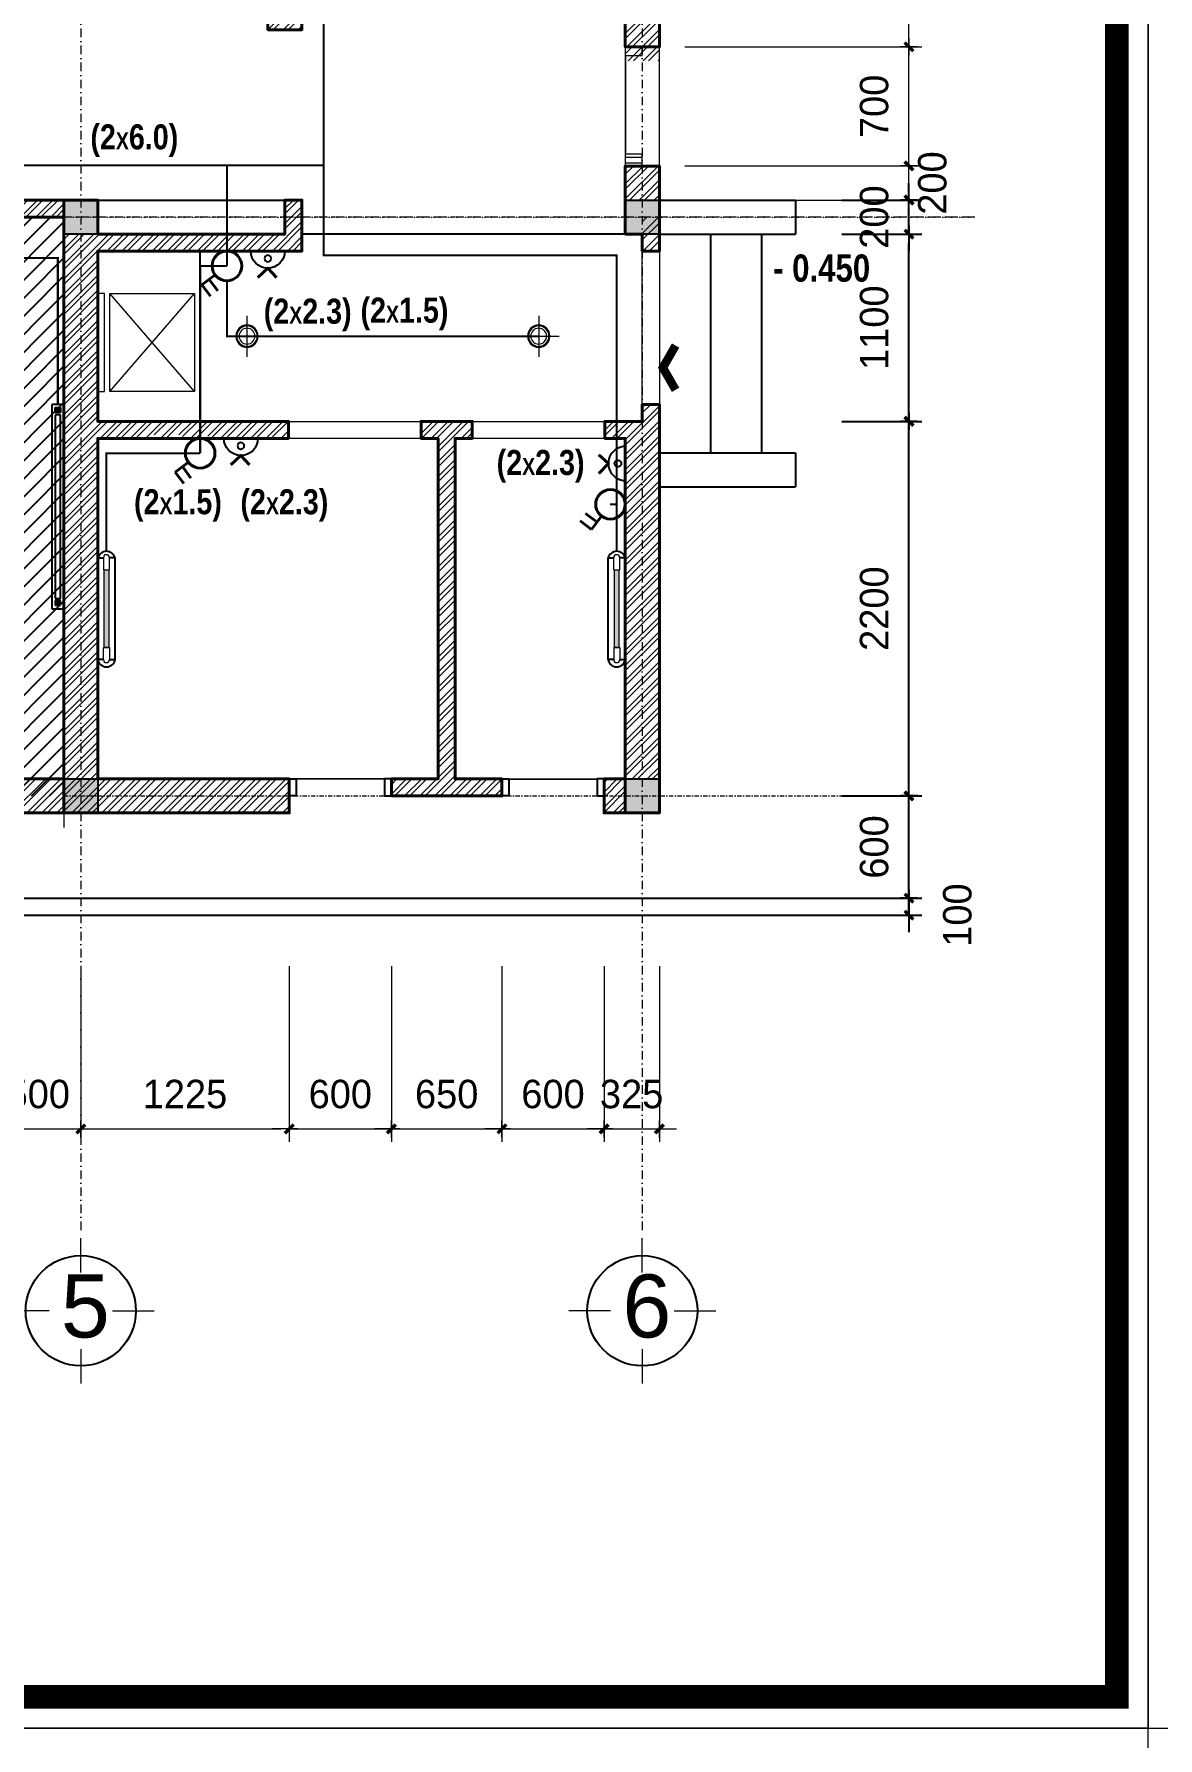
# Model space of a CAD drawing. Header units: millimetres. Extents: x 615730 to 2792744, y 139412 to 597571.
# Drawn here: x 681000 to 687605, y 261755 to 271763 of the extents above; entities that cross this region are included whole.
import ezdxf
from ezdxf.enums import TextEntityAlignment as Align

# ---------------------------------------------------------------- set-up
doc = ezdxf.new("R2010")
doc.units = ezdxf.units.MM
doc.header["$MEASUREMENT"] = 0
doc.header["$PDMODE"] = 34
for name, pattern in [('DASHDOT', [1, 0.5, -0.25, 0, -0.25]), ('HIDDEN2', [0.1875, 0.125, -0.0625]), ('HIDDENX2', [0.75, 0.5, -0.25])]:
    doc.linetypes.add(name, pattern=pattern)
doc.layers.get('0').update_dxf_attribs({"lineweight": 5})
for name, color, linetype, lineweight in [('0.1(9)', 9, 'Continuous', 13), ('AN_CUA', 51, 'Continuous', 15), ('HATCH', 42, 'Continuous', 5), ('KITCHEN', 4, 'Continuous', 20), ('net dut', 6, 'DASHDOT', 40), ('NETNGOAITUONG', 1, 'Continuous', 40), ('NetNho', 250, 'Continuous', 13), ('NTHAY1', 61, 'Continuous', 25), ('thay', 7, 'Continuous', 15), ('TIM TRUC', 149, 'DASHDOT', 9), ('VATDUNG', 33, 'Continuous', 13), ('VLIEU', 250, 'Continuous', 9)]:
    doc.layers.add(name, color=color, linetype=linetype, lineweight=lineweight)
for name, color, linetype in [('0TEXT', 7, 'Continuous'), ('CUA', 132, 'Continuous'), ('DEN', 7, 'Continuous'), ('H', 252, 'Continuous'), ('HACH', 250, 'Continuous'), ('NET MANH', 252, 'Continuous'), ('netthay', 3, 'Continuous'), ('NOITHAT', 144, 'Continuous'), ('TEXT', 2, 'Continuous'), ('VL', 155, 'Continuous')]:
    doc.layers.add(name, color=color, linetype=linetype)
doc.styles.add('H280', font='', dxfattribs={"height": 200})
doc.styles.add('KT OZON', font='', dxfattribs={"height": 200})
doc.styles.get("Standard").update_dxf_attribs({"font": ''})
doc.styles.add('VNI-AVO', font='vni-roms.shx')
doc.styles.get('H280').set_extended_font_data('VNI-Avo')
doc.styles.get('KT OZON').set_extended_font_data('VNI-Helve')
doc.styles.get('Standard').set_extended_font_data('VNI-Avo')
doc.dimstyles.new('1-50b', dxfattribs={"dimtxt": 167, "dimasz": 50, "dimexe": 75, "dimexo": 150, "dimgap": 120, "dimtad": 1, "dimdec": 0, "dimzin": 12, "dimtxsty": 'VNI-AVO', "dimblk": ']', "dimcen": 0, "dimdle": 50, "dimclrd": 252, "dimclre": 252, "dimclrt": 2, "dimadec": 0, "dimazin": 0, "dimtfac": 1, "dimtdec": 0, "dimtix": 1, "dimtmove": 2, "dimatfit": 0, "dimldrblk": 'OPEN90', "dimfxl": 1, "dimlwd": -1, "dimlwe": -1, "dimarcsym": 0})
pattern_1 = [(45, (0, -23123.69), (-44.194174, 44.194174), []), (45, (0, -23092.44), (-44.194174, 44.194174), [])]

# ---------------------------------------------------------------- blocks, each defined once
blk = doc.blocks.new('TRUC 1')
at = {"ltscale": 50}
blk.add_circle((0, -9525), 8572, dxfattribs=at)
at = {"layer": '0.1(9)', "ltscale": 50}
for p, q in [((0, -3572), (0, 1782)), ((-4942, -9525), (-11427, -9525)), ((4942, -9525), (11427, -9525)), ((0, -15478), (0, -20832))]:
    blk.add_line(p, q, dxfattribs=at)
at = {"layer": 'TEXT', "ltscale": 50, "style": 'H280'}
blk.add_attdef('1', text='', height=10478, dxfattribs=at).set_placement((-214, -4892), align=Align.CENTER)
blk = doc.blocks.new(']')
for p, q in [((1, 0), (-1, 0)), ((0, 1), (0, -1))]:
    blk.add_line(p, q)
at = {"color": 9, "const_width": 0.4}
blk.add_lwpolyline([(-0.51, -0.51), (0.51, 0.51)], dxfattribs=at)
blk = doc.blocks.new('*D1366')
at = {"layer": 'DEFPOINTS', "color": 0, "ltscale": 10, "transparency": 16777216}
for p in [(685598, 266688), (686142, 266688), (685598, 266588)]:
    blk.add_point(p, dxfattribs=at)
at = {"layer": 'VL', "color": 252, "ltscale": 10, "transparency": 16777216}
for p, q in [((686142, 266738), (686142, 266788)), ((685748, 266688), (686217, 266688)), ((686142, 266588), (686142, 266688)), ((685748, 266588), (686217, 266588)), ((686142, 266538), (686142, 266488))]:
    blk.add_line(p, q, dxfattribs=at)
at = {"layer": 'VL', "color": 252, "ltscale": 10, "transparency": 16777216, "xscale": 50, "yscale": 50, "zscale": 50}
for p, rotation in [((686142, 266688), 270), ((686142, 266588), 90)]:
    blk.add_blockref(']', p, dxfattribs=dict(at, rotation=rotation))
at = {"layer": 'VL', "color": 2, "ltscale": 10, "transparency": 16777216, "insert": (686427, 266588), "char_height": 167, "attachment_point": 5, "rotation": 90, "style": 'VNI-AVO'}
blk.add_mtext('100', dxfattribs=at)
blk = doc.blocks.new('_Open90')
at = {"color": 0, "linetype": 'ByBlock', "lineweight": -2}
for p, q in [((0, 0), (-1, 0)), ((-0.5, 0.5), (0, 0)), ((0, 0), (-0.5, -0.5))]:
    blk.add_line(p, q, dxfattribs=at)
blk = doc.blocks.new('*D1367')
at = {"layer": 'DEFPOINTS', "color": 0, "ltscale": 10, "transparency": 16777216}
for p in [(685598, 267288), (686142, 267288), (685598, 266688)]:
    blk.add_point(p, dxfattribs=at)
at = {"layer": 'VL', "color": 252, "ltscale": 10, "transparency": 16777216}
for p, q in [((686142, 267338), (686142, 267388)), ((685748, 267288), (686217, 267288)), ((686142, 266688), (686142, 267288)), ((685748, 266688), (686217, 266688)), ((686142, 266638), (686142, 266588))]:
    blk.add_line(p, q, dxfattribs=at)
at = {"layer": 'VL', "color": 252, "ltscale": 10, "transparency": 16777216, "xscale": 50, "yscale": 50, "zscale": 50}
for p, rotation in [((686142, 267288), 270), ((686142, 266688), 90)]:
    blk.add_blockref(']', p, dxfattribs=dict(at, rotation=rotation))
at = {"layer": 'VL', "color": 2, "ltscale": 10, "transparency": 16777216, "insert": (685938, 266988), "char_height": 167, "attachment_point": 5, "rotation": 90, "style": 'VNI-AVO'}
blk.add_mtext('600', dxfattribs=at)
blk = doc.blocks.new('*D1368')
at = {"layer": 'DEFPOINTS', "color": 0, "ltscale": 10, "transparency": 16777216}
for p in [(685598, 269488), (686142, 269488), (685598, 267288)]:
    blk.add_point(p, dxfattribs=at)
at = {"layer": 'VL', "color": 252, "ltscale": 10, "transparency": 16777216}
for p, q in [((685748, 269488), (686217, 269488)), ((686142, 267338), (686142, 269438)), ((685748, 267288), (686217, 267288))]:
    blk.add_line(p, q, dxfattribs=at)
at = {"layer": 'VL', "color": 252, "ltscale": 10, "transparency": 16777216, "xscale": 50, "yscale": 50, "zscale": 50}
for p, rotation in [((686142, 269488), 90), ((686142, 267288), 270)]:
    blk.add_blockref(']', p, dxfattribs=dict(at, rotation=rotation))
at = {"layer": 'VL', "color": 2, "ltscale": 10, "transparency": 16777216, "insert": (685938, 268388), "char_height": 167, "attachment_point": 5, "rotation": 90, "style": 'VNI-AVO'}
blk.add_mtext('2200', dxfattribs=at)
blk = doc.blocks.new('*D1369')
at = {"layer": 'DEFPOINTS', "color": 0, "ltscale": 10, "transparency": 16777216}
for p in [(685598, 270588), (686142, 270588), (685598, 269488)]:
    blk.add_point(p, dxfattribs=at)
at = {"layer": 'VL', "color": 252, "ltscale": 10, "transparency": 16777216}
for p, q in [((685748, 270588), (686217, 270588)), ((686142, 269538), (686142, 270538)), ((685748, 269488), (686217, 269488))]:
    blk.add_line(p, q, dxfattribs=at)
at = {"layer": 'VL', "color": 252, "ltscale": 10, "transparency": 16777216, "xscale": 50, "yscale": 50, "zscale": 50}
for p, rotation in [((686142, 270588), 90), ((686142, 269488), 270)]:
    blk.add_blockref(']', p, dxfattribs=dict(at, rotation=rotation))
at = {"layer": 'VL', "color": 2, "ltscale": 10, "transparency": 16777216, "insert": (685938, 270038), "char_height": 167, "attachment_point": 5, "rotation": 90, "style": 'VNI-AVO'}
blk.add_mtext('1100', dxfattribs=at)
blk = doc.blocks.new('*D1370')
at = {"layer": 'DEFPOINTS', "color": 0, "ltscale": 10, "transparency": 16777216}
for p in [(685598, 270788), (686142, 270788), (685598, 270588)]:
    blk.add_point(p, dxfattribs=at)
at = {"layer": 'VL', "color": 252, "ltscale": 10, "transparency": 16777216}
for p, q in [((686142, 270838), (686142, 270888)), ((685748, 270788), (686217, 270788)), ((686142, 270588), (686142, 270788)), ((685748, 270588), (686217, 270588)), ((686142, 270538), (686142, 270488))]:
    blk.add_line(p, q, dxfattribs=at)
at = {"layer": 'VL', "color": 252, "ltscale": 10, "transparency": 16777216, "xscale": 50, "yscale": 50, "zscale": 50}
for p, rotation in [((686142, 270788), 270), ((686142, 270588), 90)]:
    blk.add_blockref(']', p, dxfattribs=dict(at, rotation=rotation))
at = {"layer": 'VL', "color": 2, "ltscale": 10, "transparency": 16777216, "insert": (685938, 270688), "char_height": 167, "attachment_point": 5, "rotation": 90, "style": 'VNI-AVO'}
blk.add_mtext('200', dxfattribs=at)
blk = doc.blocks.new('*D1330')
at = {"layer": 'DEFPOINTS', "color": 0, "ltscale": 10, "transparency": 16777216}
for p in [(680775, 266438), (681275, 266438), (681275, 265332)]:
    blk.add_point(p, dxfattribs=at)
at = {"layer": 'VLIEU', "color": 252, "ltscale": 10, "transparency": 16777216}
for p, q in [((680775, 266288), (680775, 265257)), ((681275, 266288), (681275, 265257)), ((680725, 265332), (680675, 265332)), ((680775, 265332), (681275, 265332)), ((681325, 265332), (681375, 265332))]:
    blk.add_line(p, q, dxfattribs=at)
at = {"layer": 'VLIEU', "color": 252, "ltscale": 10, "transparency": 16777216, "xscale": 50, "yscale": 50, "zscale": 50}
blk.add_blockref(']', (680775, 265332), dxfattribs=at)
at = {"layer": 'VLIEU', "color": 252, "ltscale": 10, "transparency": 16777216, "xscale": 50, "yscale": 50, "zscale": 50, "rotation": 180}
blk.add_blockref(']', (681275, 265332), dxfattribs=at)
at = {"layer": 'VLIEU', "color": 2, "ltscale": 10, "transparency": 16777216, "insert": (681025, 265536), "char_height": 167, "attachment_point": 5, "style": 'VNI-AVO'}
blk.add_mtext('500', dxfattribs=at)
blk = doc.blocks.new('*D1331')
at = {"layer": 'DEFPOINTS', "color": 0, "ltscale": 10, "transparency": 16777216}
for p in [(681275, 266438), (682500, 266438), (682500, 265332)]:
    blk.add_point(p, dxfattribs=at)
at = {"layer": 'VLIEU', "color": 252, "ltscale": 10, "transparency": 16777216}
for p, q in [((681275, 266288), (681275, 265257)), ((682500, 266288), (682500, 265257)), ((681325, 265332), (682450, 265332))]:
    blk.add_line(p, q, dxfattribs=at)
at = {"layer": 'VLIEU', "color": 252, "ltscale": 10, "transparency": 16777216, "xscale": 50, "yscale": 50, "zscale": 50, "rotation": 180}
blk.add_blockref(']', (681275, 265332), dxfattribs=at)
at = {"layer": 'VLIEU', "color": 252, "ltscale": 10, "transparency": 16777216, "xscale": 50, "yscale": 50, "zscale": 50}
blk.add_blockref(']', (682500, 265332), dxfattribs=at)
at = {"layer": 'VLIEU', "color": 2, "ltscale": 10, "transparency": 16777216, "insert": (681887, 265536), "char_height": 167, "attachment_point": 5, "style": 'VNI-AVO'}
blk.add_mtext('1225', dxfattribs=at)
blk = doc.blocks.new('*D1332')
at = {"layer": 'DEFPOINTS', "color": 0, "ltscale": 10, "transparency": 16777216}
for p in [(682500, 266438), (683100, 266438), (683100, 265332)]:
    blk.add_point(p, dxfattribs=at)
at = {"layer": 'VLIEU', "color": 252, "ltscale": 10, "transparency": 16777216}
for p, q in [((682500, 266288), (682500, 265257)), ((683100, 266288), (683100, 265257)), ((682450, 265332), (682400, 265332)), ((682500, 265332), (683100, 265332)), ((683150, 265332), (683200, 265332))]:
    blk.add_line(p, q, dxfattribs=at)
at = {"layer": 'VLIEU', "color": 252, "ltscale": 10, "transparency": 16777216, "xscale": 50, "yscale": 50, "zscale": 50}
blk.add_blockref(']', (682500, 265332), dxfattribs=at)
at = {"layer": 'VLIEU', "color": 252, "ltscale": 10, "transparency": 16777216, "xscale": 50, "yscale": 50, "zscale": 50, "rotation": 180}
blk.add_blockref(']', (683100, 265332), dxfattribs=at)
at = {"layer": 'VLIEU', "color": 2, "ltscale": 10, "transparency": 16777216, "insert": (682800, 265536), "char_height": 167, "attachment_point": 5, "style": 'VNI-AVO'}
blk.add_mtext('600', dxfattribs=at)
blk = doc.blocks.new('*D1333')
at = {"layer": 'DEFPOINTS', "color": 0, "ltscale": 10, "transparency": 16777216}
for p in [(683100, 266438), (683750, 266438), (683750, 265332)]:
    blk.add_point(p, dxfattribs=at)
at = {"layer": 'VLIEU', "color": 252, "ltscale": 10, "transparency": 16777216}
for p, q in [((683100, 266288), (683100, 265257)), ((683750, 266288), (683750, 265257)), ((683050, 265332), (683000, 265332)), ((683100, 265332), (683750, 265332)), ((683800, 265332), (683850, 265332))]:
    blk.add_line(p, q, dxfattribs=at)
at = {"layer": 'VLIEU', "color": 252, "ltscale": 10, "transparency": 16777216, "xscale": 50, "yscale": 50, "zscale": 50}
blk.add_blockref(']', (683100, 265332), dxfattribs=at)
at = {"layer": 'VLIEU', "color": 252, "ltscale": 10, "transparency": 16777216, "xscale": 50, "yscale": 50, "zscale": 50, "rotation": 180}
blk.add_blockref(']', (683750, 265332), dxfattribs=at)
at = {"layer": 'VLIEU', "color": 2, "ltscale": 10, "transparency": 16777216, "insert": (683425, 265536), "char_height": 167, "attachment_point": 5, "style": 'VNI-AVO'}
blk.add_mtext('650', dxfattribs=at)
blk = doc.blocks.new('*D1334')
at = {"layer": 'DEFPOINTS', "color": 0, "ltscale": 10, "transparency": 16777216}
for p in [(683750, 266438), (684350, 266438), (684350, 265332)]:
    blk.add_point(p, dxfattribs=at)
at = {"layer": 'VLIEU', "color": 252, "ltscale": 10, "transparency": 16777216}
for p, q in [((683750, 266288), (683750, 265257)), ((684350, 266288), (684350, 265257)), ((683700, 265332), (683650, 265332)), ((683750, 265332), (684350, 265332)), ((684400, 265332), (684450, 265332))]:
    blk.add_line(p, q, dxfattribs=at)
at = {"layer": 'VLIEU', "color": 252, "ltscale": 10, "transparency": 16777216, "xscale": 50, "yscale": 50, "zscale": 50}
blk.add_blockref(']', (683750, 265332), dxfattribs=at)
at = {"layer": 'VLIEU', "color": 252, "ltscale": 10, "transparency": 16777216, "xscale": 50, "yscale": 50, "zscale": 50, "rotation": 180}
blk.add_blockref(']', (684350, 265332), dxfattribs=at)
at = {"layer": 'VLIEU', "color": 2, "ltscale": 10, "transparency": 16777216, "insert": (684050, 265536), "char_height": 167, "attachment_point": 5, "style": 'VNI-AVO'}
blk.add_mtext('600', dxfattribs=at)
blk = doc.blocks.new('*D1335')
at = {"layer": 'DEFPOINTS', "color": 0, "ltscale": 10, "transparency": 16777216}
for p in [(684350, 266438), (684675, 266438), (684675, 265332)]:
    blk.add_point(p, dxfattribs=at)
at = {"layer": 'VLIEU', "color": 252, "ltscale": 10, "transparency": 16777216}
for p, q in [((684350, 266288), (684350, 265257)), ((684675, 266288), (684675, 265257)), ((684300, 265332), (684250, 265332)), ((684350, 265332), (684675, 265332)), ((684725, 265332), (684775, 265332))]:
    blk.add_line(p, q, dxfattribs=at)
at = {"layer": 'VLIEU', "color": 252, "ltscale": 10, "transparency": 16777216, "xscale": 50, "yscale": 50, "zscale": 50}
blk.add_blockref(']', (684350, 265332), dxfattribs=at)
at = {"layer": 'VLIEU', "color": 252, "ltscale": 10, "transparency": 16777216, "xscale": 50, "yscale": 50, "zscale": 50, "rotation": 180}
blk.add_blockref(']', (684675, 265332), dxfattribs=at)
at = {"layer": 'VLIEU', "color": 2, "ltscale": 10, "transparency": 16777216, "insert": (684512, 265536), "char_height": 167, "attachment_point": 5, "style": 'VNI-AVO'}
blk.add_mtext('325', dxfattribs=at)
blk = doc.blocks.new('*D1336')
at = {"layer": 'DEFPOINTS', "color": 0, "ltscale": 10, "transparency": 16777216}
for p in [(684675, 270988), (686142, 270988), (684675, 270788)]:
    blk.add_point(p, dxfattribs=at)
at = {"layer": 'VLIEU', "color": 252, "ltscale": 10, "transparency": 16777216}
for p, q in [((686142, 271038), (686142, 271088)), ((684825, 270988), (686217, 270988)), ((686142, 270788), (686142, 270988)), ((684825, 270788), (686217, 270788)), ((686142, 270738), (686142, 270688))]:
    blk.add_line(p, q, dxfattribs=at)
at = {"layer": 'VLIEU', "color": 252, "ltscale": 10, "transparency": 16777216, "xscale": 50, "yscale": 50, "zscale": 50}
for p, rotation in [((686142, 270988), 270), ((686142, 270788), 90)]:
    blk.add_blockref(']', p, dxfattribs=dict(at, rotation=rotation))
at = {"layer": 'VLIEU', "color": 2, "ltscale": 10, "transparency": 16777216, "insert": (686280, 270888), "char_height": 167, "attachment_point": 5, "rotation": 90, "style": 'VNI-AVO'}
blk.add_mtext('200', dxfattribs=at)
blk = doc.blocks.new('*D1337')
at = {"layer": 'DEFPOINTS', "color": 0, "ltscale": 10, "transparency": 16777216}
for p in [(684675, 271688), (686142, 271688), (684675, 270988)]:
    blk.add_point(p, dxfattribs=at)
at = {"layer": 'VLIEU', "color": 252, "ltscale": 10, "transparency": 16777216}
for p, q in [((684825, 271688), (686217, 271688)), ((686142, 271038), (686142, 271638)), ((684825, 270988), (686217, 270988))]:
    blk.add_line(p, q, dxfattribs=at)
at = {"layer": 'VLIEU', "color": 252, "ltscale": 10, "transparency": 16777216, "xscale": 50, "yscale": 50, "zscale": 50}
for p, rotation in [((686142, 271688), 90), ((686142, 270988), 270)]:
    blk.add_blockref(']', p, dxfattribs=dict(at, rotation=rotation))
at = {"layer": 'VLIEU', "color": 2, "ltscale": 10, "transparency": 16777216, "insert": (685938, 271338), "char_height": 167, "attachment_point": 5, "rotation": 90, "style": 'VNI-AVO'}
blk.add_mtext('700', dxfattribs=at)
blk = doc.blocks.new('*D1338')
at = {"layer": 'DEFPOINTS', "color": 0, "ltscale": 10, "transparency": 16777216}
for p in [(684675, 272488), (686142, 272488), (684675, 271688)]:
    blk.add_point(p, dxfattribs=at)
at = {"layer": 'VLIEU', "color": 252, "ltscale": 10, "transparency": 16777216}
for p, q in [((684825, 272488), (686217, 272488)), ((686142, 271738), (686142, 272438)), ((684825, 271688), (686217, 271688))]:
    blk.add_line(p, q, dxfattribs=at)
at = {"layer": 'VLIEU', "color": 252, "ltscale": 10, "transparency": 16777216, "xscale": 50, "yscale": 50, "zscale": 50}
for p, rotation in [((686142, 272488), 90), ((686142, 271688), 270)]:
    blk.add_blockref(']', p, dxfattribs=dict(at, rotation=rotation))
at = {"layer": 'VLIEU', "color": 2, "ltscale": 10, "transparency": 16777216, "insert": (685938, 272088), "char_height": 167, "attachment_point": 5, "rotation": 90, "style": 'VNI-AVO'}
blk.add_mtext('800', dxfattribs=at)
blk = doc.blocks.new('A$C2A457C1A')
at = {"layer": 'NOITHAT'}
for points in [[(48, 19), (48, 51), (19, 51), (19, 19)], [(1180, 19), (1180, 51), (1152, 51), (1152, 19)]]:
    blk.add_hatch(color=256, dxfattribs=at).paths.add_polyline_path(points)
for p, q in [((0, 0), (0, 70)), ((0, 70), (1200, 70)), ((1200, 0), (0, 0)), ((19, 51), (19, 19)), ((48, 51), (19, 51)), ((19, 19), (48, 19)), ((48, 19), (48, 51)), ((61, 19), (61, 51)), ((61, 51), (1140, 51)), ((1140, 19), (61, 19)), ((1140, 51), (1140, 19)), ((1152, 19), (1152, 51)), ((1152, 51), (1180, 51)), ((1180, 19), (1152, 19)), ((1180, 51), (1180, 19)), ((1200, 70), (1200, 0))]:
    blk.add_line(p, q, dxfattribs=at)
blk = doc.blocks.new('DEN')
at = {"layer": 'NetNho', "ltscale": 10}
for points in [[(-66944, -95341), (-66944, -95100)], [(-66824, -95220), (-67064, -95220)]]:
    blk.add_lwpolyline(points, dxfattribs=at)
at = {"layer": 'NetNho', "color": 2, "ltscale": 10}
blk.add_circle((-66944, -95222), 65.7, dxfattribs=at)
at = {"layer": 'NetNho', "ltscale": 10}
blk.add_circle((-66944, -95222), 60, dxfattribs=at)
at = {"layer": 'NetNho', "color": 1, "ltscale": 10}
blk.add_circle((-66944, -95222), 46.7, dxfattribs=at)
blk = doc.blocks.new('S-3G')
for p, q in [((0, 2.71), (0, 1.74)), ((0, 2.71), (0.84, 2.71)), ((0, 2.18), (0.84, 2.18))]:
    blk.add_line(p, q)
blk.add_circle((0, 0.87), 0.87)
blk = doc.blocks.new('WLH')
at = {"layer": 'DEN'}
blk.add_line((0, -258), (0, 258), dxfattribs=at)
at = {"layer": 'DEN', "color": 1}
blk.add_circle((87, 0), 39, dxfattribs=at)
at = {"layer": 'DEN'}
blk.add_arc((0, 0), 200, 270, 90, dxfattribs=at)
blk = doc.blocks.new('dfdfdf')
at = {"layer": 'NETNGOAITUONG', "ltscale": 100}
blk.add_lwpolyline([(-110278, 93064), (-110337, 93119), (-110388, 93064)], dxfattribs=at)
at = {"layer": 'NETNGOAITUONG', "ltscale": 100, "xscale": 0.5, "yscale": 0.5, "zscale": 0.5, "rotation": 270}
blk.add_blockref('WLH', (-110337, 93219), dxfattribs=at)

msp = doc.modelspace()

# ---------------------------------------------------------------- hatches: boundary and pattern name
at = {"layer": 'HACH', "ltscale": 10}
h = msp.add_hatch(dxfattribs=at)
h.set_pattern_fill('ANSI31', color=256, scale=600, style=0)
h.set_pattern_definition([(45, (-1563.75, 8155.07), (-53.0330086, 53.0330086), [])])
h.paths.add_polyline_path([(678575.1, 269887.9), (680374.9, 269887.9), (680374.9, 268087.9), (678575.1, 268087.9)], flags=16)
h.paths.add_polyline_path([(677775.1, 270687.9), (681174.9, 270687.9), (681174.9, 267287.9), (677775.1, 267287.9)])
at = {"layer": 'NET MANH'}
h = msp.add_hatch(color=5, dxfattribs=at)
h.set_gradient(color1=(0, 0, 255), one_color=1, tint=1, name='CYLINDER')
h.paths.add_polyline_path([(681412.4, 268616.7), (681412.4, 268159.1), (681438.8, 268159.1), (681438.8, 268616.7)])
h = msp.add_hatch(color=5, dxfattribs=at)
h.set_gradient(color1=(0, 0, 255), one_color=1, tint=1, name='CYLINDER')
h.paths.add_polyline_path([(684411.1, 268616.7), (684411.1, 268159.1), (684437.5, 268159.1), (684437.5, 268616.7)])
at = {"layer": 'VLIEU', "ltscale": 10}
h = msp.add_hatch(dxfattribs=at)
h.set_pattern_fill('STEEL', color=256, scale=500, style=0)
h.set_pattern_definition(pattern_1)
h.paths.add_polyline_path([(684674.9, 272487.9), (684474.9, 272487.9), (684474.9, 272372.2), (682474.5, 272372.2), (682474.5, 271887.9), (682374.9, 271887.9), (682374.9, 271787.9), (682574.5, 271787.9), (682574.5, 272272.2), (684474.9, 272272.2), (684474.9, 271606.5), (684574.9, 271606.5), (684674.9, 271606.5), (684674.9, 272272.2)])
h = msp.add_hatch(dxfattribs=at)
h.set_pattern_fill('STEEL', color=256, scale=500, style=0)
h.set_pattern_definition(pattern_1)
h.paths.add_polyline_path([(684674.9, 270987.5), (684574.9, 270987.5), (684574.9, 270787.9), (684674.9, 270787.9)])
h.paths.add_polyline_path([(684574.9, 270987.5), (684474.9, 270987.5), (684474.9, 270787.9), (684574.9, 270787.9)])
h = msp.add_hatch(dxfattribs=at)
h.set_pattern_fill('STEEL', color=256, scale=500, style=0)
h.set_pattern_definition(pattern_1)
h.paths.add_polyline_path([(681174.9, 270787.9), (678875.1, 270787.9), (678875.1, 270687.9), (681174.9, 270687.9)])
h.paths.add_polyline_path([(681374.9, 270487.9), (682574.5, 270487.9), (682574.5, 270787.9), (682474.5, 270787.9), (682474.5, 270587.9), (681374.9, 270587.9), (681374.9, 270587.9), (681174.9, 270587.9), (681174.9, 267387.9), (680774.9, 267387.9), (680774.9, 267187.9), (682499.9, 267187.9), (682499.9, 267387.9), (681574.9, 267387.9), (681374.9, 267387.9), (681374.9, 269387.9), (681677.6, 269387.9, -0.8409897), (681726.9, 269387.9), (681827.6, 269387.9, -0.8409897), (681876.9, 269387.9), (681977.6, 269387.9, -0.8409897), (682026.9, 269387.9), (682494.9, 269387.9), (682494.9, 269487.9), (681374.9, 269487.9), (681374.9, 269663.1), (681374.9, 269663.1), (681374.9, 270239.1), (681374.9, 270239.1)])
h = msp.add_hatch(dxfattribs=at)
h.set_pattern_fill('STEEL', color=256, scale=600, style=0)
h.set_pattern_definition([(45, (88417.6, 23036.08), (-53.033009, 53.033009), []), (45, (88417.6, 23073.58), (-53.033009, 53.033009), [])])
h.paths.add_polyline_path([(684674.9, 270687.9), (684574.9, 270687.9), (684574.9, 270487.9), (684674.9, 270487.9)])
h = msp.add_hatch(dxfattribs=at)
h.set_pattern_fill('STEEL', color=256, scale=500, style=0)
h.set_pattern_definition(pattern_1)
h.paths.add_polyline_path([(683474.9, 268688.9), (683474.9, 269387.9), (683574.9, 269387.9), (683574.9, 269487.9), (683374.9, 269487.9), (683274.9, 269487.9), (683274.9, 269387.9), (683374.9, 269387.9), (683374.9, 267387.9), (683099.9, 267387.9), (683099.9, 267287.9), (683749.9, 267287.9), (683749.9, 267387.9), (683474.9, 267387.9), (683474.9, 268232.4), (683474.5, 268232.4), (683474.5, 268297.2), (683474.9, 268297.2), (683474.9, 268340.8), (683474.5, 268340.8), (683474.5, 268374.2), (683463.6, 268374.2), (683463.6, 268394.4), (683474.5, 268394.4), (683474.5, 268427.9), (683474.9, 268427.9), (683474.9, 268490.8), (683474.5, 268490.8), (683474.5, 268524.2), (683463.6, 268524.2), (683463.6, 268544.4), (683474.5, 268544.4), (683474.5, 268577.9), (683474.9, 268577.9)])
h.paths.add_polyline_path([(684674.9, 269587.9), (684574.9, 269587.9), (684574.9, 269487.9), (684354.9, 269487.9), (684354.9, 269387.9), (684474.9, 269387.9), (684474.9, 267387.9), (684674.9, 267387.9)])
h = msp.add_hatch(dxfattribs=at)
h.set_pattern_fill('STEEL', color=256, scale=500, style=0)
h.set_pattern_definition(pattern_1)
h.paths.add_polyline_path([(682499.9, 267387.9), (681914.1, 267387.9), (681914.1, 267385.1), (681893.9, 267385.1), (681893.9, 267387.9), (681764.1, 267387.9), (681764.1, 267385.1), (681743.9, 267385.1), (681743.9, 267387.9), (681574.9, 267387.9), (681374.9, 267387.9), (681374.9, 267187.9), (682499.9, 267187.9)])
h.paths.add_polyline_path([(681174.9, 267387.9), (680774.9, 267387.9), (680774.9, 267290.9), (680774.9, 267290.9), (680774.9, 267187.9), (681174.9, 267187.9)])
h = msp.add_hatch(dxfattribs=at)
h.set_pattern_fill('STEEL', color=256, scale=500, style=0)
h.set_pattern_definition(pattern_1)
h.paths.add_polyline_path([(684349.9, 267187.9), (684474.9, 267187.9), (684474.9, 267387.9), (684349.9, 267387.9)])

# ---------------------------------------------------------------- linework, layer by layer
at = {"layer": 'AN_CUA'}
for p, q in [((684474.9, 271637.5), (684474.9, 271056.5)), ((684475.9, 271637.5), (684475.9, 271056.5))]:
    msp.add_line(p, q, dxfattribs=at)
at = {"layer": 'AN_CUA', "ltscale": 2}
for p, q in [((683059.9, 267387.9), (682539.9, 267387.9)), ((683059.9, 267386.9), (682539.9, 267386.9)), ((683789.9, 267387.9), (684309.9, 267387.9)), ((683789.9, 267386.9), (684309.9, 267386.9))]:
    msp.add_line(p, q, dxfattribs=at)
at = {"layer": 'AN_CUA', "color": 3}
for points in [[(684574.9, 271687.5), (684474.9, 271687.5), (684474.9, 271637.5), (684574.9, 271637.5)], [(684574.9, 271056.5), (684474.9, 271056.5), (684474.9, 271006.5), (684574.9, 271006.5)], [(684574.9, 271037.5), (684474.9, 271037.5), (684474.9, 270987.5), (684574.9, 270987.5)]]:
    msp.add_lwpolyline(points, close=True, dxfattribs=at)
at = {"layer": 'CUA', "color": 3}
for points in [[(682499.9, 267387.9), (682539.9, 267387.9), (682539.9, 267287.9), (682499.9, 267287.9)], [(683099.9, 267387.9), (683059.9, 267387.9), (683059.9, 267287.9), (683099.9, 267287.9)], [(683749.9, 267387.9), (683789.9, 267387.9), (683789.9, 267287.9), (683749.9, 267287.9)], [(684349.9, 267387.9), (684309.9, 267387.9), (684309.9, 267287.9), (684349.9, 267287.9)]]:
    msp.add_lwpolyline(points, close=True, dxfattribs=at)
at = {"layer": 'H', "const_width": 138.2}
msp.add_lwpolyline([(660360.3, 261996.9), (687363.2, 261996.9), (687363.2, 280981.9), (660360.3, 280981.9)], close=True, dxfattribs=at)
at = {"layer": 'HATCH'}
for p in [(684674.9, 270987.5), (684674.9, 271006.5)]:
    msp.add_line(p, (684674.9, 271687.5), dxfattribs=at)
at = {"layer": 'KITCHEN'}
for p, q in [((681408, 268687.1), (681408, 268616.7)), ((681408, 268616.7), (681443.2, 268616.7)), ((681443.2, 268616.7), (681443.2, 268687.1)), ((684406.7, 268616.7), (684441.9, 268616.7)), ((684406.9, 268616.7), (684406.9, 268687.1)), ((684441.9, 268616.7), (684441.9, 268687.1)), ((681408, 268088.7), (681408, 268159.1)), ((681408, 268159.1), (681443.2, 268159.1)), ((681443.2, 268159.1), (681443.2, 268088.7)), ((684406.7, 268159.1), (684441.9, 268159.1)), ((684406.9, 268159.1), (684406.9, 268088.7)), ((684441.9, 268159.1), (684441.9, 268088.7))]:
    msp.add_line(p, q, dxfattribs=at)
for points in [[(681438.8, 268616.7), (681438.8, 268159.1), (681412.4, 268159.1), (681412.4, 268616.7)], [(684437.5, 268616.7), (684437.5, 268159.1), (684411.1, 268159.1), (684411.1, 268616.7)]]:
    msp.add_lwpolyline(points, close=True, dxfattribs=at)
for centre, start, end in [((681425.6, 268687.1), 0, 180), ((684424.3, 268687.1), 0, 180), ((681425.6, 268088.7), 180, 0), ((684424.3, 268088.7), 180, 0)]:
    msp.add_arc(centre, 17.6, start, end, dxfattribs=at)
at = {"layer": 'net dut', "linetype": 'HIDDEN2', "ltscale": 400, "const_width": 12.1}
for points in [[(682133.7, 270400.8), (682133.7, 270991.5), (672218.8, 270991.5), (672218.8, 274580.3), (669490.2, 274580.3)], [(682389.4, 272285.8), (682389.4, 272178.2), (682702.3, 272178.2), (682702.3, 270991.5), (682133.7, 270991.5)], [(684424.3, 269000.7), (684424.3, 270463.8), (682702.3, 270463.8), (682702.3, 270991.5)], [(680774.9, 270447.8), (681139.9, 270447.8), (681139.9, 269587.7)], [(681976.3, 269300.7), (681976.3, 270400.8), (682133.7, 270400.8)], [(683966, 269987.9), (682251.6, 269987.9), (682133.7, 269987.9), (682133.7, 270313.5)], [(681976.3, 269300.7), (681425.6, 269300.7), (681425.6, 268724.6)], [(684424.3, 268724.6), (684424.3, 269000.7), (684384.2, 269000.7)]]:
    msp.add_lwpolyline(points, dxfattribs=at)
at = {"layer": 'NET MANH'}
for points in [[(681174.9, 270787.9), (681374.9, 270787.9), (681374.9, 270587.9), (681174.9, 270587.9)], [(684474.9, 270787.9), (684674.9, 270787.9), (684674.9, 270587.9), (684474.9, 270587.9)], [(681174.9, 267387.9), (681374.9, 267387.9), (681374.9, 267187.9), (681174.9, 267187.9)], [(684474.9, 267387.9), (684674.9, 267387.9), (684674.9, 267187.9), (684474.9, 267187.9)]]:
    msp.add_lwpolyline(points, close=True, dxfattribs=at)
for points in [[(681408, 268088.7), (681374.9, 268088.7), (681374.9, 268687.1), (681408, 268687.1)], [(681443.2, 268088.7), (681476.2, 268088.7), (681476.2, 268687.1), (681443.2, 268687.1)], [(684406.9, 268088.7), (684373.8, 268088.7), (684373.8, 268687.1), (684406.9, 268687.1)], [(684441.9, 268088.7), (684474.9, 268088.7), (684474.9, 268687.1), (684441.9, 268687.1)]]:
    msp.add_lwpolyline(points, dxfattribs=at)
for centre, radius, start, end in [((681425.6, 268671.6), 53, 16.97414, 163.02586), ((684424.3, 268671.6), 53, 16.97414, 163.02586), ((681425.6, 268097.3), 51.4, 189.69181, 350.30819), ((684424.3, 268097.3), 51.4, 189.69181, 350.30819)]:
    msp.add_arc(centre, radius, start, end, dxfattribs=at)
for points in [[(681174.9, 270587.9), (681374.9, 270587.9), (681174.9, 270787.9), (681374.9, 270787.9)], [(684474.9, 270587.9), (684674.9, 270587.9), (684474.9, 270787.9), (684674.9, 270787.9)], [(681174.9, 267187.9), (681374.9, 267187.9), (681174.9, 267387.9), (681374.9, 267387.9)], [(684474.9, 267187.9), (684674.9, 267187.9), (684474.9, 267387.9), (684674.9, 267387.9)]]:
    msp.add_solid(points, dxfattribs=at)
at = {"layer": 'NETNGOAITUONG'}
for p, q in [((681174.9, 270787.9), (681174.9, 270587.9)), ((684474.9, 270787.9), (684474.9, 270587.9)), ((681374.9, 269387.9), (681374.9, 267387.9)), ((681174.9, 267387.9), (681174.9, 267187.9)), ((682499.9, 267387.9), (682499.9, 267287.9)), ((684474.9, 267387.9), (684474.9, 267187.9))]:
    msp.add_line(p, q, dxfattribs=at)
for points in [[(684674.9, 272272.2), (684674.9, 271687.5), (684474.9, 271687.5), (684474.9, 272272.2), (682574.5, 272272.2), (682574.5, 271787.9), (682374.9, 271787.9), (682374.9, 271887.9), (682474.5, 271887.9), (682474.5, 272372.2), (684474.9, 272372.2), (684474.9, 272487.9), (684674.9, 272487.9), (684674.9, 272272.2), (684674.9, 272272.2)], [(684574.9, 270487.9), (684674.9, 270487.9), (684674.9, 270787.9), (684674.9, 270787.9), (684674.9, 270987.5), (684474.9, 270987.5), (684474.9, 270587.9), (684574.9, 270587.9), (684574.9, 270487.9)], [(680774.9, 267187.9), (682499.9, 267187.9), (682499.9, 267187.9), (682499.9, 267187.9), (682499.9, 267187.9), (682499.9, 267187.9), (682499.9, 267387.9), (681574.9, 267387.9), (681374.9, 267387.9), (681374.9, 269387.9), (682494.9, 269387.9), (682494.9, 269487.9), (681374.9, 269487.9), (681374.9, 270487.9), (682574.5, 270487.9), (682574.5, 270787.9), (682474.5, 270787.9), (682474.5, 270587.9), (681374.9, 270587.9), (681374.9, 270787.9), (678875.1, 270787.9)], [(678875.1, 270687.9), (681174.9, 270687.9), (681174.9, 267387.9), (680774.9, 267387.9)], [(684574.9, 269587.9), (684674.9, 269587.9), (684674.9, 267187.9), (684349.9, 267187.9), (684349.9, 267387.9), (684474.9, 267387.9), (684474.9, 269387.9), (684354.9, 269387.9), (684354.9, 269487.9), (684574.9, 269487.9), (684574.9, 269587.9)], [(683099.9, 267287.9), (683749.9, 267287.9), (683749.9, 267387.9), (683474.9, 267387.9), (683474.9, 268688.9), (683474.9, 268688.9), (683474.9, 269387.9), (683474.9, 269387.9), (683474.9, 269387.9), (683574.9, 269387.9), (683574.9, 269487.9), (683374.9, 269487.9), (683374.9, 269487.9), (683274.9, 269487.9), (683274.9, 269387.9), (683374.9, 269387.9), (683374.9, 267387.9), (683099.9, 267387.9), (683099.9, 267287.9)]]:
    msp.add_lwpolyline(points, dxfattribs=at)
at = {"layer": 'thay', "linetype": 'Continuous'}
for points in [[(660176, 261812.6), (687547.5, 261812.6), (687547.5, 281166.2), (660176, 281166.2)], [(687547.5, 261812.6), (714919.1, 261812.6), (714919.1, 281166.2), (687547.5, 281166.2)], [(660176, 242459), (687547.5, 242459), (687547.5, 261812.6), (660176, 261812.6)]]:
    msp.add_lwpolyline(points, close=True, dxfattribs=at)
at = {"layer": 'TIM TRUC', "ltscale": 100}
for p, q in [((681274.9, 279202.4), (681274.9, 264691.1)), ((684574.9, 279202.4), (684574.9, 264691.1)), ((686529.1, 270687.9), (673775.1, 270687.9))]:
    msp.add_line(p, q, dxfattribs=at)
at = {"layer": 'TIM TRUC', "ltscale": 50}
for p, q in [((686529.1, 270687.9), (664115.1, 270687.9)), ((681174.9, 267287.9), (686129.9, 267287.9))]:
    msp.add_line(p, q, dxfattribs=at)
at = {"layer": 'VATDUNG'}
for p, q in [((681943.9, 269663.1), (681444.9, 270239.1)), ((681444.9, 269663.1), (681943.9, 270239.1))]:
    msp.add_line(p, q, dxfattribs=at)
for points in [[(681414.9, 269663.1), (681414.9, 270239.1), (681374.9, 270239.1), (681374.9, 269663.1)], [(681444.9, 269663.1), (681444.9, 270239.1), (681943.9, 270239.1), (681943.9, 269663.1)]]:
    msp.add_lwpolyline(points, close=True, dxfattribs=at)
at = {"layer": 'VL', "ltscale": 10}
for p, q in [((681374.9, 270787.9), (682474.5, 270787.9)), ((684674.9, 270787.9), (685474.9, 270787.9)), ((685474.9, 270787.9), (685474.9, 270587.9)), ((684474.9, 270587.9), (682574.5, 270587.9)), ((684674.9, 270587.9), (685474.9, 270587.9)), ((684974.9, 270587.9), (684974.9, 269303.5)), ((685274.9, 270587.9), (685274.9, 269303.5)), ((681974.7, 270487.9), (681974.7, 269487.9)), ((684674.9, 269303.5), (685474.9, 269303.5)), ((685474.9, 269303.5), (685474.9, 269103.5)), ((684674.9, 269103.5), (685474.9, 269103.5)), ((677875.1, 266687.9), (685765.9, 266687.9)), ((677875.1, 266587.9), (685761.4, 266587.9))]:
    msp.add_line(p, q, dxfattribs=at)
at = {"layer": 'VL', "color": 9, "ltscale": 10}
msp.add_lwpolyline([(684770.4, 269933.2, 50, 50, 0), (684695.4, 269803.3, 50, 50, 0), (684770.4, 269673.4, 50, 50, 0), (684695.4, 269803.3, 0, 0, 0), (685281.9, 269803.3, 0, 0, 0)], format="xyseb", dxfattribs=at)
at = {"layer": 'VLIEU', "ltscale": 10}
for p, q in [((684474.9, 270787.7), (684897.4, 270787.7)), ((681174.9, 267187.9, 280), (681174.9, 267102.4, 280))]:
    msp.add_line(p, q, dxfattribs=at)
for points in [[(684574.9, 270487.9), (684674.9, 270487.9), (684674.9, 269587.9), (684574.9, 269587.9)], [(682494.9, 269487.9), (683274.9, 269487.9), (683274.9, 269387.9), (682494.9, 269387.9)], [(683574.9, 269487.9), (684354.9, 269487.9), (684354.9, 269387.9), (683574.9, 269387.9)]]:
    msp.add_lwpolyline(points, close=True, dxfattribs=at)

# ---------------------------------------------------------------- block references
at = {"layer": 'net dut', "xscale": -1, "rotation": 359.9997054881127}
for p in [(572036, 177269.7), (571878.7, 176169.7)]:
    msp.add_blockref('dfdfdf', p, dxfattribs=at)
at = {"layer": 'net dut', "rotation": 270.0002945118873}
msp.add_blockref('dfdfdf', (591256.7, 158903.1), dxfattribs=at)
at = {"layer": 'NETNGOAITUONG', "linetype": 'HIDDENX2', "ltscale": 100}
for p, xscale, yscale, zscale, rotation in [((682203.2, 270453.1), -100.000000000058, 100, 100, 126.9562103509172), ((682045.9, 269353.1), -100.000000000058, 100, 100, 126.9562103509172), ((684440.1, 269070.2), 100.000000000058, 100.000000000058, 100.000000000058, 143.0437896490829)]:
    msp.add_blockref('S-3G', p, dxfattribs=dict(at, xscale=xscale, yscale=yscale, zscale=zscale, rotation=rotation))
at = {"layer": 'NetNho', "xscale": -1, "rotation": 180}
for p in [(749195.6, 174766.2), (750909.9, 174766.2)]:
    msp.add_blockref('DEN', p, dxfattribs=at)
at = {"layer": 'netthay', "lineweight": -2, "ltscale": 10}
ref = msp.add_blockref('TRUC 1', (681274.9, 263904.1, -13.1), dxfattribs=dict(at, xscale=0.03778148023411632, yscale=0.03778148023411632, zscale=0.03778148023411632, rotation=180))
ref.add_attrib('1', '5', dxfattribs={"layer": 'TEXT', "color": 3, "ltscale": 50, "height": 370.2, "style": 'KT OZON'}).set_placement((681301.6, 264107, -13.1), align=Align.CENTER)
ref = msp.add_blockref('TRUC 1', (684574.9, 263904.1, -13.1), dxfattribs=dict(at, xscale=0.03778148023411632, yscale=0.03778148023411632, zscale=0.03778148023411632, rotation=180))
ref.add_attrib('1', '6', dxfattribs={"layer": 'TEXT', "color": 3, "ltscale": 50, "height": 370.2, "style": 'KT OZON'}).set_placement((684601.6, 264107, -13.1), align=Align.CENTER)
at = {"layer": 'thay', "xscale": -1, "rotation": 90}
msp.add_blockref('A$C2A457C1A', (681174.9, 269587.7), dxfattribs=at)

# ---------------------------------------------------------------- texts
at = {"layer": '0TEXT', "char_height": 147, "width": 14211.4, "attachment_point": 3}
for s, insert in [('{\\fVNI-Helve-Condense|b1|i0|c0|p2;(2\\H0.6803x;X\\H1.47x;6.0)}', (681847.6, 271232.5)), ('{\\fVNI-Helve-Condense|b1|i0|c0|p2;(2\\H0.6803x;X\\H1.47x;2.3)}', (682866.4, 270208.8)), ('{\\fVNI-Helve-Condense|b1|i0|c0|p2;(2\\H0.6803x;X\\H1.47x;1.5)}', (683435.2, 270214.6)), ('{\\fVNI-Helve-Condense|b1|i0|c0|p2;(2\\H0.6803x;X\\H1.47x;2.3)}', (684235.1, 269320.1)), ('{\\fVNI-Helve-Condense|b1|i0|c0|p2;(2\\H0.6803x;X\\H1.47x;1.5)}', (682103.9, 269089.4)), ('{\\fVNI-Helve-Condense|b1|i0|c0|p2;(2\\H0.6803x;X\\H1.47x;2.3)}', (682729.4, 269089.3))]:
    msp.add_mtext(s, dxfattribs=dict(at, insert=insert))
at = {"layer": 'NTHAY1', "insert": (685914.1, 270468.3), "char_height": 160, "width": 11369.12, "attachment_point": 3}
msp.add_mtext('{\\fVNI-Helve-Condense|b1|i0|c0|p2;- 0.450}', dxfattribs=at)

# ---------------------------------------------------------------- dimensions: what is measured, and where the dimension line sits
at = {"layer": 'VL', "ltscale": 10}
for base, p1, p2, picture, middle in [((686141.5, 270787.9), (685598.2, 270587.9), (685598.2, 270787.9), '*D1370', (685938, 270687.9)), ((686141.5, 270587.9), (685598.2, 269487.9), (685598.2, 270587.9), '*D1369', (685938, 270037.9)), ((686141.5, 269487.9), (685598.2, 267287.9), (685598.2, 269487.9), '*D1368', (685938, 268387.9)), ((686141.5, 267287.9), (685598.2, 266687.9), (685598.2, 267287.9), '*D1367', (685938, 266987.9))]:
    dim = msp.add_linear_dim(base=base, p1=p1, p2=p2, angle=90, dimstyle='1-50b', override={"dimfxl": 150, "dimarcsym": 1}, dxfattribs=at)
    dim.commit()
    dim.dimension.update_dxf_attribs({"geometry": picture, "text_midpoint": middle})
dim = msp.add_linear_dim(base=(686141.5, 266687.9), p1=(685598.2, 266587.9), p2=(685598.2, 266687.9), angle=90, dimstyle='1-50b', override={"dimfxl": 150, "dimarcsym": 1}, dxfattribs=at)
dim.commit()
dim.dimension.update_dxf_attribs({"geometry": '*D1366', "text_midpoint": (686426.6, 266587.9), "dimtype": 160})
at = {"layer": 'VLIEU', "ltscale": 10}
for base, p1, p2, picture, middle in [((686141.5, 272487.9), (684674.9, 271687.5), (684674.9, 272487.9), '*D1338', (685938, 272087.7)), ((686141.5, 271687.5), (684674.9, 270987.5), (684674.9, 271687.5), '*D1337', (685938, 271337.5))]:
    dim = msp.add_linear_dim(base=base, p1=p1, p2=p2, angle=90, dimstyle='1-50b', override={"dimfxl": 2}, dxfattribs=at)
    dim.commit()
    dim.dimension.update_dxf_attribs({"geometry": picture, "text_midpoint": middle})
dim = msp.add_linear_dim(base=(686141.5, 270987.5), p1=(684674.9, 270787.9), p2=(684674.9, 270987.5), angle=90, dimstyle='1-50b', override={"dimfxl": 2}, dxfattribs=at)
dim.commit()
dim.dimension.update_dxf_attribs({"geometry": '*D1336', "text_midpoint": (686280.1, 270887.7), "dimtype": 160})
for base, p1, p2, picture, middle in [((681274.9, 265332.1), (680774.9, 266437.9), (681274.9, 266437.9), '*D1330', (681024.9, 265535.6)), ((682499.9, 265332.1), (681274.9, 266437.9), (682499.9, 266437.9), '*D1331', (681887.4, 265535.6)), ((683099.9, 265332.1), (682499.9, 266437.9), (683099.9, 266437.9), '*D1332', (682799.9, 265535.6)), ((683749.9, 265332.1), (683099.9, 266437.9), (683749.9, 266437.9), '*D1333', (683424.9, 265535.6)), ((684349.9, 265332.1), (683749.9, 266437.9), (684349.9, 266437.9), '*D1334', (684049.9, 265535.6)), ((684674.9, 265332.1), (684349.9, 266437.9), (684674.9, 266437.9), '*D1335', (684512.4, 265535.6))]:
    dim = msp.add_linear_dim(base=base, p1=p1, p2=p2, dimstyle='1-50b', override={"dimfxl": 2}, dxfattribs=at)
    dim.commit()
    dim.dimension.update_dxf_attribs({"geometry": picture, "text_midpoint": middle})

doc.saveas('drawing.dxf')
